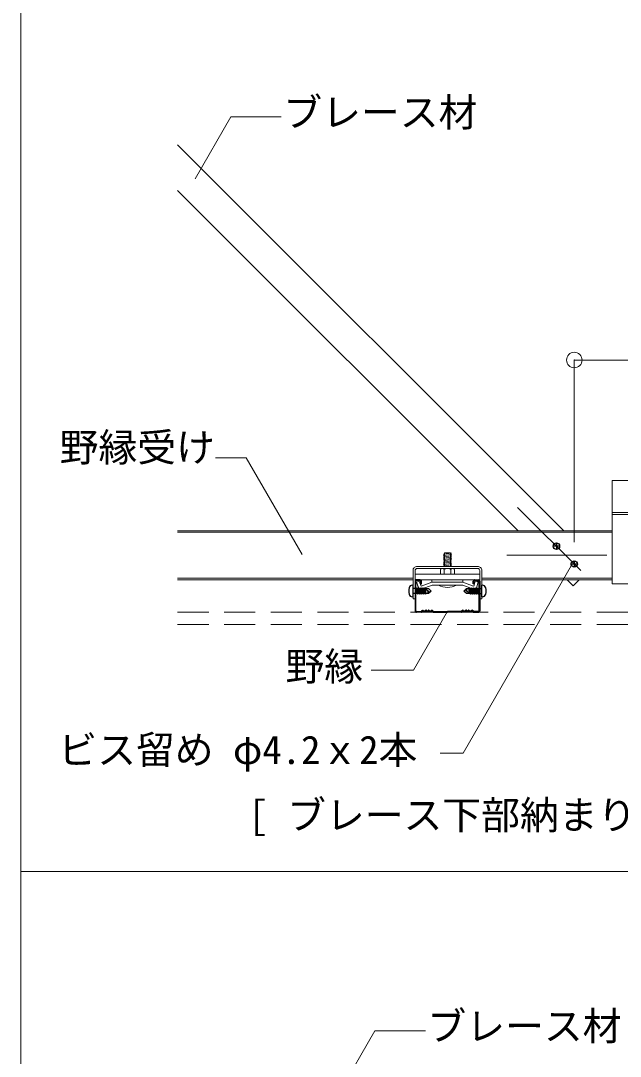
# Model space of a CAD drawing. Units: millimetres on the paper, enlarged 40 times, with parts at other scales. Extents: x -7800 to 7800, y -5387 to 5300.
# Drawn here: x -1968 to -1041, y -2048 to -445 of the extents above; entities that cross this region are included whole.
import ezdxf
from ezdxf.enums import TextEntityAlignment as Align

# ---------------------------------------------------------------- set-up
doc = ezdxf.new("R2010")
doc.units = ezdxf.units.MM
doc.header["$LTSCALE"] = 40
doc.header["$PDMODE"] = 32
doc.header["$PDSIZE"] = 24
for name, pattern in [('CHAIN1', [8, 5, -1, 1, -1]), ('DASHED1', [1.8, 1.2, -0.6]), ('DASHED2', [3, 2, -1])]:
    doc.linetypes.add(name, pattern=pattern)
for name, color, linetype, lineweight in [('5-0_中心線', 4, 'CHAIN1', 9), ('5-1_吊り材', 7, 'Continuous', 18), ('5-2_野縁受け', 3, 'Continuous', 18), ('5-3_野縁', 2, 'Continuous', 25), ('5-4_ブレース・補強材', 4, 'Continuous', 9), ('5-5_寸法', 4, 'Continuous', 9), ('5-6_文字・矢印', 7, 'Continuous', 18), ('5-A_クリップ', 7, 'Continuous', 18), ('5-B_補強金具・金具・その他', 3, 'Continuous', 18), ('5-C_ビス・アンカーボルト・強調図形', 2, 'Continuous', 25), ('5-D_パネル', 4, 'DASHED1', 9), ('F-3_野縁受け', 7, 'Continuous', 18)]:
    doc.layers.add(name, color=color, linetype=linetype, lineweight=lineweight)
doc.styles.add('ＭＳ ゴシック', font='')
doc.styles.get('ＭＳ ゴシック').set_extended_font_data('MS Gothic')

msp = doc.modelspace()

# ---------------------------------------------------------------- linework, layer by layer
at = {"layer": '5-0_中心線'}
for p, q in [((-1199.87, -1198.1), (-1102.29, -1295.67)), ((-1061.96, -1272.26), (-1216.78, -1272.26))]:
    msp.add_line(p, q, dxfattribs=at)
at = {"layer": '5-0_中心線', "color": 3, "linetype": 'Continuous', "lineweight": 18}
msp.add_line((-1064.31, -1234.26), (-1058.16, -1234.26), dxfattribs=at)
at = {"layer": '5-1_吊り材'}
for p, q in [((-1053.72, -1156.66), (-993.72, -1156.66)), ((-1053.72, -1206.26), (-993.72, -1206.26)), ((-1053.72, -1209.03), (-993.72, -1209.03))]:
    msp.add_line(p, q, dxfattribs=at)
msp.add_lwpolyline([(-993.72, -1316.66), (-1053.72, -1316.66), (-1053.72, -1156.66)], dxfattribs=at)
at = {"layer": '5-2_野縁受け'}
for p, q in [((-1725.53, -1234.26), (-1064.31, -1234.26)), ((-1725.53, -1236.66), (-1053.72, -1236.66)), ((-1058.16, -1234.26), (-1053.72, -1234.26)), ((-1725.53, -1307.86), (-1361.62, -1307.86)), ((-1725.53, -1310.26), (-1361.62, -1310.26)), ((-1255.22, -1307.86), (-1053.72, -1307.86)), ((-1255.22, -1310.26), (-1053.72, -1310.26))]:
    msp.add_line(p, q, dxfattribs=at)
at = {"layer": '5-3_野縁'}
for p, q in [((-1358.42, -1312.26), (-1358.42, -1358.18)), ((-1357.42, -1358.22), (-1357.42, -1312.26)), ((-1350.42, -1310.26), (-1356.42, -1310.26)), ((-1350.42, -1311.26), (-1356.42, -1311.26)), ((-1349.42, -1316.26), (-1349.42, -1312.26)), ((-1348.42, -1316.26), (-1348.42, -1312.26)), ((-1268.42, -1316.26), (-1268.42, -1312.26)), ((-1267.42, -1316.26), (-1267.42, -1312.26)), ((-1266.42, -1310.26), (-1260.42, -1310.26)), ((-1266.42, -1311.26), (-1260.42, -1311.26)), ((-1259.42, -1358.22), (-1259.42, -1312.26)), ((-1258.42, -1312.26), (-1258.42, -1358.18)), ((-1349.42, -1316.26), (-1348.42, -1316.26)), ((-1267.42, -1316.26), (-1268.42, -1316.26)), ((-1356.42, -1359.26), (-1349.25, -1359.26)), ((-1356.42, -1359.26), (-1349.25, -1359.26)), ((-1349.25, -1360.26), (-1356.42, -1360.26)), ((-1349.25, -1360.26), (-1356.42, -1360.26)), ((-1347.13, -1357.56), (-1348.54, -1358.97)), ((-1348.54, -1358.97), (-1347.13, -1357.56)), ((-1346.42, -1358.26), (-1347.83, -1359.68)), ((-1346.42, -1358.26), (-1347.83, -1359.68)), ((-1332.42, -1358.26), (-1331.01, -1359.68)), ((-1331.71, -1357.56), (-1330.3, -1358.97)), ((-1329.59, -1359.26), (-1308.42, -1359.26)), ((-1329.59, -1360.26), (-1308.42, -1360.26)), ((-1287.24, -1359.26), (-1308.42, -1359.26)), ((-1287.24, -1360.26), (-1308.42, -1360.26)), ((-1285.12, -1357.56), (-1286.54, -1358.97)), ((-1284.42, -1358.26), (-1285.83, -1359.68)), ((-1270.42, -1358.26), (-1269, -1359.68)), ((-1270.42, -1358.26), (-1269, -1359.68)), ((-1269.71, -1357.56), (-1268.29, -1358.97)), ((-1268.29, -1358.97), (-1269.71, -1357.56)), ((-1260.42, -1359.26), (-1267.59, -1359.26)), ((-1260.42, -1359.26), (-1267.59, -1359.26)), ((-1267.59, -1360.26), (-1260.42, -1360.26)), ((-1267.59, -1360.26), (-1260.42, -1360.26))]:
    msp.add_line(p, q, dxfattribs=at)
for centre, radius, start, end in [((-1356.42, -1312.26), 2, 90.00299, 180.00299), ((-1356.42, -1312.26), 1, 90.00299, 180.00299), ((-1350.42, -1312.26), 2, 0.00299, 90.00299), ((-1350.42, -1312.26), 1, 0.00299, 90.00299), ((-1266.42, -1312.26), 2, 89.99699, 179.99699), ((-1266.42, -1312.26), 1, 89.99699, 179.99699), ((-1260.42, -1312.26), 2, 359.99699, 89.99699), ((-1260.42, -1312.26), 1, 359.99699, 89.99699), ((-1356.42, -1358.26), 2, 177.476, 270), ((-1356.42, -1358.26), 2, 177.476, 270), ((-1356.42, -1358.26), 1, 177.476, 270), ((-1356.42, -1358.26), 1, 177.476, 270), ((-1349.25, -1358.26), 1, 270, 314.99998), ((-1349.25, -1358.26), 1, 269.99998, 314.99998), ((-1349.25, -1358.26), 2, 270, 314.99998), ((-1349.25, -1358.26), 2, 270, 315), ((-1346.42, -1358.26), 1, 46.39717, 135), ((-1343.92, -1355.64), 3.62, 226.39717, 313.60281), ((-1343.92, -1355.64), 2.62, 226.39717, 313.60281), ((-1341.42, -1358.26), 1, 36.86989, 133.60281), ((-1339.42, -1356.76), 2.5, 216.86989, 323.1301), ((-1339.42, -1356.76), 1.5, 216.86989, 323.1301), ((-1337.42, -1358.26), 1, 46.39717, 143.1301), ((-1337.42, -1358.26), 1, 36.86989, 143.1301), ((-1334.92, -1355.64), 3.62, 226.39717, 313.60281), ((-1334.92, -1355.64), 2.62, 226.39717, 313.60281), ((-1332.42, -1358.26), 1, 44.99998, 133.60281), ((-1329.59, -1358.26), 2, 225, 270), ((-1329.59, -1358.26), 1, 225, 270), ((-1287.24, -1358.26), 1, 270, 315), ((-1287.24, -1358.26), 2, 270, 315), ((-1284.42, -1358.26), 1, 46.39719, 135.00002), ((-1281.92, -1355.64), 3.62, 226.39719, 313.60283), ((-1281.92, -1355.64), 2.62, 226.39719, 313.60283), ((-1279.42, -1358.26), 1, 36.8699, 143.13011), ((-1279.42, -1358.26), 1, 36.8699, 133.60283), ((-1277.42, -1356.76), 2.5, 216.8699, 323.13011), ((-1277.42, -1356.76), 1.5, 216.8699, 323.13011), ((-1275.42, -1358.26), 1, 46.39719, 143.13011), ((-1272.92, -1355.64), 3.62, 226.39719, 313.60283), ((-1272.92, -1355.64), 2.62, 226.39719, 313.60283), ((-1270.42, -1358.26), 1, 45, 133.60283), ((-1267.59, -1358.26), 2, 225.00002, 270), ((-1267.59, -1358.26), 2, 225, 270), ((-1267.59, -1358.26), 1, 225.00002, 270), ((-1267.59, -1358.26), 1, 225, 270), ((-1260.42, -1358.26), 2, 269.99997, 2.524), ((-1260.42, -1358.26), 2, 270, 2.524), ((-1260.42, -1358.26), 1, 269.99997, 2.524), ((-1260.42, -1358.26), 1, 270, 2.524)]:
    msp.add_arc(centre, radius, start, end, dxfattribs=at)
at = {"layer": '5-4_ブレース・補強材'}
for p, q in [((-1725.53, -637.08), (-1128.35, -1234.26)), ((-1725.53, -707.79), (-1199.06, -1234.26)), ((-1123.06, -1310.26), (-1113.78, -1319.54)), ((-1104.51, -1310.26), (-1113.78, -1319.54))]:
    msp.add_line(p, q, dxfattribs=at)
at = {"layer": '5-5_寸法'}
msp.add_lwpolyline([(-1023.72, -970.02), (-1112.24, -970.02), (-1112.24, -1252.07)], dxfattribs=at)
at = {"layer": '5-5_寸法', "color": 7}
msp.add_point((-1112.24, -970.02), dxfattribs=at)
at = {"layer": '5-6_文字・矢印'}
for p, q in [((-1114.87, -1285.17), (-1284.09, -1578.28)), ((-1308.74, -1359.56), (-1360.9, -1449.92)), ((-1360.9, -1449.92), (-1426.15, -1449.92)), ((-1284.09, -1578.28), (-1319.41, -1578.28))]:
    msp.add_line(p, q, dxfattribs=at)
for points in [[(-1565.23, -593.67), (-1643.27, -593.67), (-1698.69, -689.66)], [(-1667.07, -1121.22), (-1619.36, -1121.22), (-1532.83, -1271.1)], [(-1342.46, -2008.13), (-1420.49, -2008.13), (-1475.92, -2104.13)]]:
    msp.add_lwpolyline(points, dxfattribs=at)
at = {"layer": '5-A_クリップ'}
for p, q in [((-1302.36, -1271), (-1314.36, -1272.68)), ((-1314.36, -1272.68), (-1312.86, -1273.47)), ((-1302.36, -1273), (-1314.36, -1274.68)), ((-1314.36, -1274.68), (-1312.86, -1275.47)), ((-1302.36, -1275), (-1314.36, -1276.68)), ((-1314.36, -1276.68), (-1312.86, -1277.47)), ((-1302.36, -1277), (-1314.36, -1278.68)), ((-1314.36, -1278.68), (-1312.86, -1279.47)), ((-1302.36, -1279), (-1314.36, -1280.68)), ((-1314.36, -1280.68), (-1312.86, -1281.47)), ((-1302.36, -1281), (-1314.36, -1282.68)), ((-1312.86, -1268.68), (-1303.86, -1268.68)), ((-1312.86, -1289.5), (-1312.86, -1268.68)), ((-1302.36, -1269), (-1303.86, -1268.68)), ((-1303.86, -1289.5), (-1303.86, -1268.74)), ((-1302.36, -1271), (-1303.86, -1270.21)), ((-1302.36, -1273), (-1303.86, -1272.21)), ((-1302.36, -1275), (-1303.86, -1274.21)), ((-1302.36, -1277), (-1303.86, -1276.21)), ((-1302.36, -1279), (-1303.86, -1278.21)), ((-1302.36, -1281), (-1303.86, -1280.21)), ((-1302.36, -1283), (-1303.86, -1282.21)), ((-1319.36, -1294.7), (-1319.36, -1301.7)), ((-1318.02, -1293.03), (-1318.96, -1293.5)), ((-1318.02, -1293.03), (-1318.96, -1293.5)), ((-1317.36, -1292.7), (-1299.36, -1292.7)), ((-1316.64, -1292.88), (-1313.36, -1293.7)), ((-1316.64, -1292.88), (-1313.36, -1293.7)), ((-1314.36, -1282.68), (-1312.86, -1283.47)), ((-1302.36, -1283), (-1314.36, -1284.68)), ((-1314.36, -1284.68), (-1312.86, -1285.47)), ((-1302.36, -1285), (-1314.36, -1286.68)), ((-1314.36, -1286.68), (-1312.86, -1287.47)), ((-1302.36, -1287), (-1314.36, -1288.68)), ((-1314.36, -1288.68), (-1312.86, -1289.47)), ((-1313.36, -1293.7), (-1313.36, -1293.74)), ((-1313.36, -1293.74), (-1313.36, -1301.7)), ((-1302.36, -1289), (-1305.96, -1289.5)), ((-1303.92, -1293.49), (-1303.36, -1293.69)), ((-1303.92, -1293.49), (-1303.36, -1293.69)), ((-1302.36, -1285), (-1303.86, -1284.21)), ((-1302.36, -1287), (-1303.86, -1286.21)), ((-1302.36, -1289), (-1303.86, -1288.21)), ((-1300.07, -1292.88), (-1303.36, -1293.69)), ((-1300.07, -1292.88), (-1303.36, -1293.69)), ((-1303.36, -1293.69), (-1303.36, -1301.7)), ((-1298.7, -1293.03), (-1297.77, -1293.49)), ((-1298.7, -1293.03), (-1297.77, -1293.49)), ((-1297.36, -1294.7), (-1297.36, -1301.7)), ((-1358.36, -1301.7), (-1358.36, -1310.3)), ((-1358.36, -1301.7), (-1258.36, -1301.7)), ((-1351.94, -1312.28), (-1356.26, -1313.85)), ((-1351.94, -1312.28), (-1356.26, -1313.85)), ((-1353.46, -1321.54), (-1356.26, -1313.85)), ((-1353.87, -1320.42), (-1356.26, -1313.85)), ((-1349.07, -1320.17), (-1351.94, -1312.28)), ((-1349.07, -1320.17), (-1351.94, -1312.28)), ((-1332.34, -1314.08), (-1349.07, -1320.17)), ((-1332.34, -1310.3), (-1332.34, -1314.08)), ((-1332.34, -1314.08), (-1308.36, -1314.08)), ((-1319.36, -1301.7), (-1297.36, -1301.7)), ((-1284.37, -1314.08), (-1308.36, -1314.08)), ((-1284.37, -1314.08), (-1308.36, -1314.08)), ((-1284.37, -1314.08), (-1308.36, -1314.08)), ((-1284.37, -1314.08), (-1269.57, -1319.47)), ((-1284.34, -1310.3), (-1284.34, -1314.09)), ((-1267.65, -1320.17), (-1265.47, -1312.06)), ((-1265.47, -1312.06), (-1261.03, -1313.25)), ((-1263.15, -1321.16), (-1261.03, -1313.25)), ((-1347.53, -1324.28), (-1332.14, -1318.68)), ((-1330.78, -1318.68), (-1332.14, -1318.68)), ((-1308.36, -1318.68), (-1330.78, -1318.68)), ((-1294.36, -1318.68), (-1322.36, -1318.68)), ((-1308.36, -1318.68), (-1285.93, -1318.68)), ((-1308.36, -1318.68), (-1288.9, -1318.68)), ((-1308.36, -1318.68), (-1290.07, -1318.68)), ((-1289.38, -1318.68), (-1285.93, -1318.68)), ((-1288.4, -1318.68), (-1284.58, -1318.68)), ((-1278.09, -1321.04), (-1284.58, -1318.68)), ((-1269.18, -1324.28), (-1279.57, -1320.5)), ((-1270.15, -1319.26), (-1267.65, -1320.17))]:
    msp.add_line(p, q, dxfattribs=at)
for points in [[(-1302.36, -1269), (-1314.36, -1270.68), (-1312.86, -1271.47)], [(-1358.36, -1310.3), (-1258.36, -1310.3), (-1258.36, -1301.7)]]:
    msp.add_lwpolyline(points, dxfattribs=at)
for centre, radius, start, end in [((-1317.36, -1294.7), 2, 90, 180), ((-1317.12, -1294.82), 2, 75.942, 116.60205), ((-1317.12, -1294.82), 2, 75.942, 116.60205), ((-1308.36, -1305.7), 13, 70.01814, 112.61984), ((-1308.36, -1305.7), 13, 70.01814, 112.61984), ((-1299.59, -1294.82), 2, 63.73468, 103.86021), ((-1299.59, -1294.82), 2, 63.73468, 103.86021), ((-1299.36, -1294.7), 2, 0, 90), ((-1349.14, -1319.97), 4.6, 199.99997, 299.99998), ((-1308.36, -1290.68), 31.3, 243.43494, 296.56505), ((-1267.59, -1319.97), 4.6, 245, 345)]:
    msp.add_arc(centre, radius, start, end, dxfattribs=at)
at = {"layer": '5-B_補強金具・金具・その他'}
for p, q in [((-1361.62, -1295.9), (-1361.62, -1339.5)), ((-1358.42, -1295.9), (-1358.42, -1339.5)), ((-1261.62, -1289.5), (-1355.22, -1289.5)), ((-1261.62, -1292.7), (-1355.22, -1292.7)), ((-1258.42, -1295.9), (-1258.42, -1339.5)), ((-1255.22, -1295.9), (-1255.22, -1339.5)), ((-1361.62, -1339.5), (-1358.42, -1339.5)), ((-1258.42, -1339.5), (-1255.22, -1339.5))]:
    msp.add_line(p, q, dxfattribs=at)
for centre, radius, start, end in [((-1355.22, -1295.9), 6.4, 90, 180.00244), ((-1355.22, -1295.9), 3.2, 90, 180.00244), ((-1261.62, -1295.9), 6.4, 359.99878, 90), ((-1261.62, -1295.9), 3.2, 359.99878, 90)]:
    msp.add_arc(centre, radius, start, end, dxfattribs=at)
at = {"layer": '5-C_ビス・アンカーボルト・強調図形'}
for p, q in [((-1134.92, -1258.05), (-1144.92, -1258.05)), ((-1139.92, -1253.05), (-1139.92, -1263.05)), ((-1112.24, -1280.73), (-1112.24, -1290.73)), ((-1107.24, -1285.73), (-1117.24, -1285.73)), ((-1362.66, -1318.52), (-1361.66, -1318.52)), ((-1361.66, -1318.52), (-1361.66, -1336.52)), ((-1355.73, -1323.27), (-1355.33, -1323.77)), ((-1353.83, -1323.77), (-1355.73, -1323.77)), ((-1355.73, -1325.58), (-1354.35, -1332.52)), ((-1355.33, -1323.77), (-1353.83, -1331.27)), ((-1353.32, -1322.52), (-1353.83, -1323.77)), ((-1353.83, -1323.77), (-1352.33, -1331.27)), ((-1353.32, -1322.52), (-1351.32, -1332.52)), ((-1353.32, -1322.52), (-1352.3, -1323.77)), ((-1350.8, -1323.77), (-1352.3, -1323.77)), ((-1352.3, -1323.77), (-1350.8, -1331.27)), ((-1350.29, -1322.52), (-1350.8, -1323.77)), ((-1350.8, -1323.77), (-1349.3, -1331.27)), ((-1350.29, -1322.52), (-1348.29, -1332.52)), ((-1350.29, -1322.52), (-1349.27, -1323.77)), ((-1347.77, -1323.77), (-1349.27, -1323.77)), ((-1349.27, -1323.77), (-1347.77, -1331.27)), ((-1347.26, -1322.52), (-1347.77, -1323.77)), ((-1347.77, -1323.77), (-1346.27, -1331.27)), ((-1347.26, -1322.52), (-1345.26, -1332.52)), ((-1347.26, -1322.52), (-1346.24, -1323.77)), ((-1344.74, -1323.77), (-1346.24, -1323.77)), ((-1346.24, -1323.77), (-1344.74, -1331.27)), ((-1344.23, -1322.52), (-1344.74, -1323.77)), ((-1344.74, -1323.77), (-1343.24, -1331.27)), ((-1344.23, -1322.52), (-1342.23, -1332.52)), ((-1344.23, -1322.52), (-1343.21, -1323.77)), ((-1343.42, -1323.52), (-1337.71, -1323.52)), ((-1343.21, -1323.77), (-1335.37, -1329.17)), ((-1343.21, -1323.77), (-1341.71, -1331.27)), ((-1337.71, -1323.52), (-1333.71, -1327.52)), ((-1333.71, -1327.52), (-1337.71, -1331.52)), ((-1283.12, -1327.52), (-1279.12, -1323.52)), ((-1279.12, -1331.52), (-1283.12, -1327.52)), ((-1273.62, -1331.27), (-1281.47, -1325.86)), ((-1279.12, -1323.52), (-1275.02, -1323.52)), ((-1275.12, -1323.77), (-1274.61, -1322.52)), ((-1273.62, -1331.27), (-1275.12, -1323.77)), ((-1273.59, -1323.77), (-1274.61, -1322.52)), ((-1272.61, -1332.52), (-1274.61, -1322.52)), ((-1273.59, -1323.77), (-1272.09, -1323.77)), ((-1272.09, -1331.27), (-1273.59, -1323.77)), ((-1272.09, -1323.77), (-1271.58, -1322.52)), ((-1270.59, -1331.27), (-1272.09, -1323.77)), ((-1270.56, -1323.77), (-1271.58, -1322.52)), ((-1269.58, -1332.52), (-1271.58, -1322.52)), ((-1270.56, -1323.77), (-1269.06, -1323.77)), ((-1269.06, -1331.27), (-1270.56, -1323.77)), ((-1269.06, -1323.77), (-1268.55, -1322.52)), ((-1267.56, -1331.27), (-1269.06, -1323.77)), ((-1267.53, -1323.77), (-1268.55, -1322.52)), ((-1266.55, -1332.52), (-1268.55, -1322.52)), ((-1267.53, -1323.77), (-1266.03, -1323.77)), ((-1266.03, -1331.27), (-1267.53, -1323.77)), ((-1266.03, -1323.77), (-1265.52, -1322.52)), ((-1264.53, -1331.27), (-1266.03, -1323.77)), ((-1264.5, -1323.77), (-1265.52, -1322.52)), ((-1263.52, -1332.52), (-1265.52, -1322.52)), ((-1264.5, -1323.77), (-1263, -1323.77)), ((-1263, -1331.27), (-1264.5, -1323.77)), ((-1263, -1323.77), (-1262.49, -1322.52)), ((-1261.5, -1331.27), (-1263, -1323.77)), ((-1261.47, -1323.77), (-1262.49, -1322.52)), ((-1261.1, -1329.45), (-1262.49, -1322.52)), ((-1254.17, -1318.52), (-1255.17, -1318.52)), ((-1255.17, -1336.52), (-1255.17, -1318.52)), ((-1362.66, -1336.52), (-1361.66, -1336.52)), ((-1355.36, -1331.27), (-1354.35, -1332.52)), ((-1353.83, -1331.27), (-1354.35, -1332.52)), ((-1352.33, -1331.27), (-1353.83, -1331.27)), ((-1352.33, -1331.27), (-1351.32, -1332.52)), ((-1350.8, -1331.27), (-1351.32, -1332.52)), ((-1349.3, -1331.27), (-1350.8, -1331.27)), ((-1349.3, -1331.27), (-1348.29, -1332.52)), ((-1347.77, -1331.27), (-1348.29, -1332.52)), ((-1346.27, -1331.27), (-1347.77, -1331.27)), ((-1346.27, -1331.27), (-1345.26, -1332.52)), ((-1344.74, -1331.27), (-1345.26, -1332.52)), ((-1343.24, -1331.27), (-1344.74, -1331.27)), ((-1343.24, -1331.27), (-1342.23, -1332.52)), ((-1341.71, -1331.27), (-1342.23, -1332.52)), ((-1337.71, -1331.52), (-1341.82, -1331.52)), ((-1273.42, -1331.52), (-1279.12, -1331.52)), ((-1272.61, -1332.52), (-1273.62, -1331.27)), ((-1272.61, -1332.52), (-1272.09, -1331.27)), ((-1272.09, -1331.27), (-1270.59, -1331.27)), ((-1269.58, -1332.52), (-1270.59, -1331.27)), ((-1269.58, -1332.52), (-1269.06, -1331.27)), ((-1269.06, -1331.27), (-1267.56, -1331.27)), ((-1266.55, -1332.52), (-1267.56, -1331.27)), ((-1266.55, -1332.52), (-1266.03, -1331.27)), ((-1266.03, -1331.27), (-1264.53, -1331.27)), ((-1263.52, -1332.52), (-1264.53, -1331.27)), ((-1263.52, -1332.52), (-1263, -1331.27)), ((-1263, -1331.27), (-1261.1, -1331.27)), ((-1261.1, -1331.76), (-1261.5, -1331.27)), ((-1254.17, -1336.52), (-1255.17, -1336.52))]:
    msp.add_line(p, q, dxfattribs=at)
at = {"layer": '5-C_ビス・アンカーボルト・強調図形', "linetype": 'DASHED2'}
for p, q in [((-1355.77, -1323.73), (-1361.67, -1323.73)), ((-1361.64, -1323.76), (-1361.65, -1323.76)), ((-1356.38, -1322.48), (-1356.9, -1323.73)), ((-1356.9, -1323.73), (-1355.77, -1329.37)), ((-1356.38, -1322.48), (-1355.77, -1325.55)), ((-1356.38, -1322.48), (-1355.77, -1323.24)), ((-1261.07, -1323.8), (-1255.17, -1323.8)), ((-1259.94, -1331.3), (-1261.07, -1325.66)), ((-1260.45, -1332.55), (-1261.07, -1329.48)), ((-1255.19, -1323.78), (-1255.12, -1323.78)), ((-1361.64, -1331.26), (-1361.71, -1331.26)), ((-1355.77, -1331.23), (-1361.67, -1331.23)), ((-1261.07, -1331.3), (-1255.17, -1331.3)), ((-1260.45, -1332.55), (-1261.07, -1331.79)), ((-1260.45, -1332.55), (-1259.94, -1331.3)), ((-1255.19, -1331.28), (-1255.18, -1331.28))]:
    msp.add_line(p, q, dxfattribs=at)
at = {"layer": '5-C_ビス・アンカーボルト・強調図形'}
for points in [[(-1355.74, -1329.4), (-1355.37, -1331.26), (-1355.74, -1331.26)], [(-1261.09, -1325.63), (-1261.46, -1323.78), (-1261.09, -1323.78)]]:
    msp.add_lwpolyline(points, dxfattribs=at)
for centre in [(-1139.92, -1258.05), (-1112.24, -1285.73)]:
    msp.add_circle(centre, 5, dxfattribs=at)
for centre, radius, start, end in [((-1347.01, -1327.52), 21.25, 166.10516, 180.00122), ((-1347.01, -1327.52), 21.25, 180.0012, 193.89726), ((-1362.66, -1323.65), 5.13, 90.00122, 166.10516), ((-1335.37, -1329.17), 3.32, 145.44877, 225.00122), ((-1281.47, -1325.86), 3.32, 325.44756, 45), ((-1254.17, -1323.64), 5.13, 13.89604, 90), ((-1269.82, -1327.52), 21.25, 359.99998, 13.89604), ((-1269.82, -1327.52), 21.25, 346.10394, 0), ((-1362.66, -1331.39), 5.13, 193.89726, 270.00122), ((-1254.17, -1331.39), 5.13, 270, 346.10394)]:
    msp.add_arc(centre, radius, start, end, dxfattribs=at)
at = {"layer": '5-D_パネル'}
for p, q in [((-1725.53, -1360.26), (-334.52, -1360.26)), ((-1725.53, -1379.26), (-334.52, -1379.26))]:
    msp.add_line(p, q, dxfattribs=at)
at = {"layer": 'F-3_野縁受け', "color": 3}
for p, q in [((-1968.18, 1060.25), (-1968.18, -4583.77)), ((-1968.18, -1761.76), (-78.18, -1761.76))]:
    msp.add_line(p, q, dxfattribs=at)

# ---------------------------------------------------------------- texts
at = {"layer": '5-6_文字・矢印', "style": 'ＭＳ ゴシック'}
for s, p in [('ブレース材', (-1562.11, -621.76)), ('野縁受け', (-1907.98, -1140.3)), ('ビス留め φ4.2ｘ2本', (-1910, -1608.55)), ('[ ブレース下部納まり図（野縁方向断面）]', (-1616.11, -1709.52)), ('ブレース材', (-1339.34, -2036.23))]:
    msp.add_text(s, height=43.99, dxfattribs=at).set_placement(p, align=Align.BOTTOM_LEFT)
msp.add_text('野縁', height=43.99, rotation=0.005, dxfattribs=at).set_placement((-1558.83, -1479.44), align=Align.BOTTOM_LEFT)

doc.saveas('drawing.dxf')
